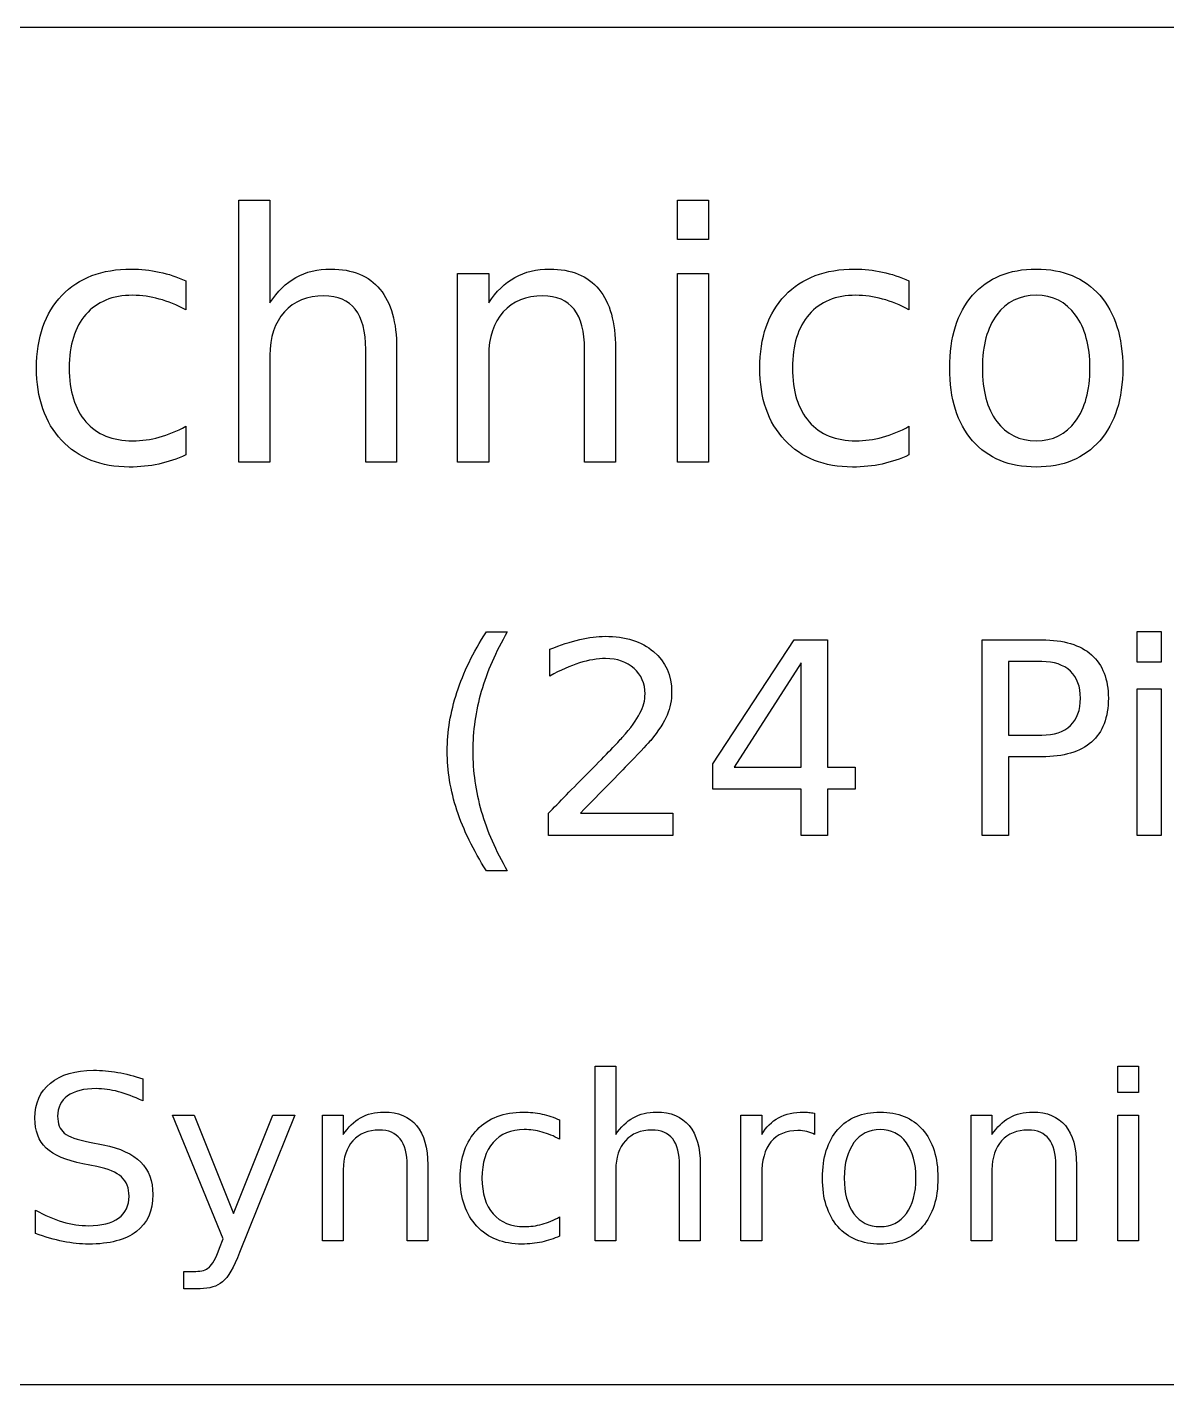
# Model space of a CAD drawing. Extents: x -55 to 123, y 94 to 249.
# Drawn here: x 2.2 to 23.19, y 94.18 to 119.18 of the extents above; entities that cross this region are included whole.
import ezdxf

# ---------------------------------------------------------------- set-up
doc = ezdxf.new("R2010")
doc.units = 0
doc.layers.get('0').update_dxf_attribs({"linetype": 'CONTINUOUS'})

msp = doc.modelspace()

# ---------------------------------------------------------------- linework, layer by layer
at = {"color": 7}
for p, q in [((-12.012783, 119.182961), (79.737214, 119.182961)), ((6.101118, 111.172742), (6.101118, 115.997253)), ((6.101118, 115.997253), (6.674726, 115.997253)), ((6.674726, 115.997253), (6.674726, 114.105896)), ((14.184345, 115.997253), (14.754853, 115.997253)), ((14.184345, 115.274817), (14.184345, 115.997253)), ((14.754853, 115.997253), (14.754853, 115.274817)), ((14.754853, 115.274817), (14.184345, 115.274817)), ((5.124434, 114.512073), (5.124434, 113.978772)), ((5.124434, 114.512069), (5.124434, 114.512073)), ((10.13188, 111.172742), (10.13188, 114.645398)), ((10.13188, 114.645398), (10.705488, 114.645398)), ((10.705488, 114.645398), (10.705488, 114.105896)), ((14.184345, 114.645398), (14.754853, 114.645398)), ((14.184345, 111.172742), (14.184345, 114.645398)), ((14.754853, 114.645398), (14.754853, 111.172742)), ((18.444551, 114.512073), (18.444551, 113.978772)), ((18.444551, 114.512069), (18.444551, 114.512073)), ((20.788594, 114.729114), (20.788594, 114.729114)), ((20.788594, 114.245422), (20.788594, 114.245422)), ((8.43896, 111.172742), (8.43896, 113.250134)), ((9.009468, 113.268738), (9.009468, 111.172742)), ((9.009468, 113.268738), (9.009468, 113.268738)), ((12.469721, 111.172742), (12.469721, 113.250134)), ((13.040229, 113.268738), (13.040229, 111.172742)), ((13.040229, 113.268738), (13.040229, 113.268738)), ((6.674726, 113.135413), (6.674726, 111.172742)), ((10.705488, 113.135413), (10.705488, 111.172742)), ((5.124434, 111.833161), (5.124434, 111.306062)), ((18.444551, 111.833161), (18.444551, 111.306062)), ((6.674726, 111.172742), (6.101118, 111.172742)), ((9.009468, 111.172742), (8.43896, 111.172742)), ((10.705488, 111.172742), (10.13188, 111.172742)), ((13.040229, 111.172742), (12.469721, 111.172742)), ((14.754853, 111.172742), (14.184345, 111.172742)), ((10.661733, 108.04796), (11.047584, 108.04796)), ((22.647222, 108.052783), (23.09095, 108.052783)), ((22.647222, 107.490888), (22.647222, 108.052783)), ((23.09095, 108.052783), (23.09095, 107.490888)), ((14.831333, 105.619512), (16.328916, 107.900855)), ((16.328916, 107.900855), (16.941454, 107.900855)), ((16.941454, 107.900855), (16.941454, 105.5544)), ((19.791926, 107.900855), (20.891601, 107.900855)), ((19.791926, 104.300385), (19.791926, 107.900855)), ((11.831341, 107.235264), (11.831341, 107.727224)), ((20.279063, 107.500535), (20.279063, 106.147646)), ((20.891601, 107.500535), (20.279063, 107.500535)), ((16.456729, 107.476419), (15.22683, 105.5544)), ((16.456729, 105.5544), (16.456729, 107.476419)), ((23.09095, 107.490888), (22.647222, 107.490888)), ((22.647222, 107.00134), (23.09095, 107.00134)), ((22.647222, 104.300385), (22.647222, 107.00134)), ((23.09095, 107.00134), (23.09095, 104.300385)), ((20.279063, 106.147646), (20.891601, 106.147646)), ((14.831333, 105.149257), (14.831333, 105.619512)), ((15.22683, 105.5544), (16.456729, 105.5544)), ((16.941454, 105.5544), (17.455118, 105.5544)), ((17.455118, 105.5544), (17.455118, 105.149257)), ((20.891601, 105.747325), (20.279063, 105.747325)), ((20.279063, 105.747325), (20.279063, 104.300385)), ((16.456729, 105.149257), (14.831333, 105.149257)), ((16.456729, 104.300385), (16.456729, 105.149257)), ((17.455118, 105.149257), (16.941454, 105.149257)), ((16.941454, 105.149257), (16.941454, 104.300385)), ((11.807228, 104.300385), (11.807228, 104.710352)), ((12.393231, 104.710355), (12.393238, 104.710352)), ((12.393238, 104.710352), (14.093393, 104.710352)), ((14.093393, 104.710352), (14.093393, 104.300385)), ((14.093393, 104.300385), (11.807228, 104.300385)), ((16.941454, 104.300385), (16.456729, 104.300385)), ((20.279063, 104.300385), (19.791926, 104.300385)), ((23.09095, 104.300385), (22.647222, 104.300385)), ((11.047584, 103.649262), (10.661733, 103.649262)), ((12.662476, 96.834328), (12.662476, 100.050669)), ((12.662476, 100.050669), (13.044881, 100.050669)), ((13.044881, 100.050669), (13.044881, 98.789765)), ((22.292893, 100.050669), (22.673231, 100.050669)), ((22.292893, 99.569045), (22.292893, 100.050669)), ((22.673231, 100.050669), (22.673231, 99.569045)), ((4.332234, 99.819163), (4.332234, 99.819159)), ((4.332234, 99.819159), (4.332234, 99.411949)), ((22.673231, 99.569045), (22.292893, 99.569045)), ((5.816381, 96.871535), (4.880004, 99.149432)), ((4.880004, 99.149432), (5.28308, 99.149432)), ((5.28308, 99.149432), (6.00655, 97.33869)), ((6.00655, 97.33869), (6.73002, 99.149432)), ((7.133096, 99.149432), (6.116104, 96.619354)), ((6.73002, 99.149432), (7.133096, 99.149432)), ((7.64366, 96.834328), (7.64366, 99.149432)), ((7.64366, 99.149432), (8.026065, 99.149432)), ((8.026065, 99.149432), (8.026065, 98.789765)), ((12.011351, 99.060549), (12.011351, 98.705015)), ((12.011351, 99.06054), (12.011351, 99.060549)), ((15.349648, 96.834328), (15.349648, 99.149432)), ((15.349648, 99.149432), (15.732053, 99.149432)), ((15.732053, 99.149432), (15.732053, 98.789765)), ((16.703574, 99.184573), (16.705637, 98.793899)), ((17.914868, 99.205243), (17.914868, 99.205243)), ((19.591252, 96.834328), (19.591252, 99.149432)), ((19.591252, 99.149432), (19.973657, 99.149432)), ((19.973657, 99.149432), (19.973657, 98.789765)), ((22.292893, 99.149432), (22.673231, 99.149432)), ((22.292893, 96.834328), (22.292893, 99.149432)), ((22.673231, 99.149432), (22.673231, 96.834328)), ((17.914868, 98.882782), (17.914868, 98.882782)), ((3.354516, 98.651272), (3.606697, 98.599592)), ((3.484741, 98.202715), (3.230493, 98.252325)), ((8.026065, 98.142776), (8.026065, 96.834328)), ((9.202221, 96.834328), (9.202221, 98.219257)), ((9.582559, 98.231659), (9.582559, 96.834328)), ((9.582559, 98.231659), (9.582559, 98.231659)), ((13.044881, 98.142776), (13.044881, 96.834328)), ((14.221037, 96.834328), (14.221037, 98.219257)), ((14.601375, 98.231659), (14.601375, 96.834328)), ((14.601375, 98.231659), (14.601375, 98.231659)), ((15.732053, 98.053885), (15.732053, 96.834328)), ((19.973657, 98.142776), (19.973657, 96.834328)), ((21.149813, 96.834328), (21.149813, 98.219257)), ((21.530151, 98.231659), (21.530151, 96.834328)), ((21.530151, 98.231659), (21.530151, 98.231659)), ((2.358195, 96.970752), (2.358195, 97.4007)), ((12.011351, 97.274609), (12.011351, 96.923209)), ((5.748168, 96.697899), (5.816381, 96.871535)), ((8.026065, 96.834328), (7.64366, 96.834328)), ((9.582559, 96.834328), (9.202221, 96.834328)), ((13.044881, 96.834328), (12.662476, 96.834328)), ((14.601375, 96.834328), (14.221037, 96.834328)), ((15.732053, 96.834328), (15.349648, 96.834328)), ((19.973657, 96.834328), (19.591252, 96.834328)), ((21.530151, 96.834328), (21.149813, 96.834328)), ((22.673231, 96.834328), (22.292893, 96.834328)), ((5.088777, 95.953762), (5.088777, 96.272089)), ((5.088777, 96.272089), (5.312019, 96.272089)), ((5.392634, 95.953762), (5.088777, 95.953762)), ((114.93848, 94.182959), (-47.214053, 94.182961))]:
    msp.add_line(p, q, dxfattribs=at)
for points in [[(2.842403, 114.242317), (3.154528, 114.566845), (3.581376, 114.729109), (4.122945, 114.729109)], [(4.122945, 114.729109), (4.298644, 114.729109), (4.47021, 114.710506), (4.637642, 114.673299)], [(4.637642, 114.673299), (4.805074, 114.638159), (4.967338, 114.584416), (5.124434, 114.512069)], [(6.674726, 114.105896), (6.811152, 114.314669), (6.971349, 114.470732), (7.155317, 114.574084)], [(7.155317, 114.574084), (7.341352, 114.677438), (7.555293, 114.729114), (7.797138, 114.729114)], [(7.797138, 114.729114), (8.19608, 114.729114), (8.497871, 114.605091), (8.70251, 114.357043)], [(10.705488, 114.105896), (10.841914, 114.314669), (11.002111, 114.470732), (11.186079, 114.574084)], [(11.186079, 114.574084), (11.372114, 114.677438), (11.586055, 114.729114), (11.8279, 114.729114)], [(11.8279, 114.729114), (12.226842, 114.729114), (12.528632, 114.605091), (12.733271, 114.357043)], [(16.16252, 114.242317), (16.474645, 114.566845), (16.901493, 114.729109), (17.443062, 114.729109)], [(17.443062, 114.729109), (17.618761, 114.729109), (17.790327, 114.710506), (17.957759, 114.673299)], [(17.957759, 114.673299), (18.12519, 114.638159), (18.287454, 114.584416), (18.444551, 114.512069)], [(19.616573, 114.245422), (19.89976, 114.567884), (20.290433, 114.729114), (20.788594, 114.729114)], [(20.788594, 114.729114), (21.284688, 114.729114), (21.674328, 114.567884), (21.957515, 114.245422)], [(8.70251, 114.357043), (8.907148, 114.111064), (9.009468, 113.748296), (9.009468, 113.268738)], [(12.733271, 114.357043), (12.93791, 114.111064), (13.040229, 113.748296), (13.040229, 113.268738)], [(2.377315, 112.905964), (2.377315, 113.472338), (2.532344, 113.917789), (2.842403, 114.242317)], [(4.147749, 114.245419), (3.777746, 114.245419), (3.490425, 114.127597), (3.285786, 113.891952)], [(4.637642, 114.177209), (4.476411, 114.222683), (4.313114, 114.245419), (4.147749, 114.245419)], [(5.124434, 113.978772), (4.963203, 114.067656), (4.800939, 114.133801), (4.637642, 114.177209)], [(7.670014, 114.23302), (7.362023, 114.23302), (7.119144, 114.134835), (6.941377, 113.938464)], [(8.246723, 113.988074), (8.118566, 114.151372), (7.926329, 114.23302), (7.670014, 114.23302)], [(11.700776, 114.23302), (11.392785, 114.23302), (11.149905, 114.134835), (10.972138, 113.938464)], [(12.277485, 113.988074), (12.149328, 114.151372), (11.957091, 114.23302), (11.700776, 114.23302)], [(15.697432, 112.905964), (15.697432, 113.472338), (15.852461, 113.917789), (16.16252, 114.242317)], [(17.467866, 114.245419), (17.097863, 114.245419), (16.810542, 114.127597), (16.605903, 113.891952)], [(17.957759, 114.177209), (17.796528, 114.222683), (17.633231, 114.245419), (17.467866, 114.245419)], [(18.444551, 113.978772), (18.28332, 114.067656), (18.121056, 114.133801), (17.957759, 114.177209)], [(19.194893, 112.905969), (19.194893, 113.476477), (19.335453, 113.922962), (19.616573, 114.245422)], [(20.788594, 114.245422), (20.48267, 114.245422), (20.240824, 114.125533), (20.063057, 113.885754)], [(21.511031, 113.882654), (21.333264, 114.1245), (21.092451, 114.245422), (20.788594, 114.245422)], [(21.957515, 114.245422), (22.240702, 113.922962), (22.382295, 113.476477), (22.382295, 112.905969)], [(3.285786, 113.891952), (3.081148, 113.658375), (2.978828, 113.329713), (2.978828, 112.905966)], [(6.941377, 113.938464), (6.76361, 113.742094), (6.674726, 113.474411), (6.674726, 113.135413)], [(8.43896, 113.250134), (8.43896, 113.578796), (8.374881, 113.824776), (8.246723, 113.988074)], [(10.972138, 113.938464), (10.794371, 113.742094), (10.705488, 113.474411), (10.705488, 113.135413)], [(12.469721, 113.250134), (12.469721, 113.578796), (12.405642, 113.824776), (12.277485, 113.988074)], [(16.605903, 113.891952), (16.401264, 113.658375), (16.298945, 113.329713), (16.298945, 112.905966)], [(20.063057, 113.885754), (19.88529, 113.648043), (19.796407, 113.321448), (19.796407, 112.905969)], [(21.777681, 112.905969), (21.777681, 113.317314), (21.688798, 113.642876), (21.511031, 113.882654)], [(2.839302, 111.575813), (2.531311, 111.904475), (2.377315, 112.347859), (2.377315, 112.905964)], [(2.978828, 112.905966), (2.978828, 112.48222), (3.081148, 112.152524), (3.285786, 111.916879)], [(16.159419, 111.575813), (15.851428, 111.904475), (15.697432, 112.347859), (15.697432, 112.905964)], [(16.298945, 112.905966), (16.298945, 112.48222), (16.401264, 112.152524), (16.605903, 111.916879)], [(19.616573, 111.566516), (19.335453, 111.891044), (19.194893, 112.337529), (19.194893, 112.905969)], [(19.796407, 112.905969), (19.796407, 112.490491), (19.884257, 112.162862), (20.059957, 111.923083)], [(21.511031, 111.926184), (21.688798, 112.165963), (21.777681, 112.492558), (21.777681, 112.905969)], [(22.382295, 112.905969), (22.382295, 112.337529), (22.240702, 111.891044), (21.957515, 111.566516)], [(3.285786, 111.916879), (3.490425, 111.683302), (3.777746, 111.566513), (4.147749, 111.566513)], [(4.637642, 111.631623), (4.800939, 111.677097), (4.963203, 111.744276), (5.124434, 111.833161)], [(16.605903, 111.916879), (16.810542, 111.683302), (17.097863, 111.566513), (17.467866, 111.566513)], [(17.957759, 111.631623), (18.121056, 111.677097), (18.28332, 111.744276), (18.444551, 111.833161)], [(20.059957, 111.923083), (20.237724, 111.685372), (20.480603, 111.566516), (20.788594, 111.566516)], [(20.788594, 111.566516), (21.092451, 111.566516), (21.333264, 111.686406), (21.511031, 111.926184)], [(4.085738, 111.08282), (3.562772, 111.08282), (3.147294, 111.247151), (2.839302, 111.575813)], [(4.147749, 111.566513), (4.313114, 111.566513), (4.476411, 111.588217), (4.637642, 111.631623)], [(17.405855, 111.08282), (16.882889, 111.08282), (16.46741, 111.247151), (16.159419, 111.575813)], [(17.467866, 111.566513), (17.633231, 111.566513), (17.796528, 111.588217), (17.957759, 111.631623)], [(20.788594, 111.082825), (20.290433, 111.082825), (19.89976, 111.244056), (19.616573, 111.566516)], [(21.957515, 111.566516), (21.674328, 111.244056), (21.284688, 111.082825), (20.788594, 111.082825)], [(5.124434, 111.306062), (4.965271, 111.231648), (4.799906, 111.175838), (4.62834, 111.13863)], [(18.444551, 111.306062), (18.285388, 111.231648), (18.120023, 111.175838), (17.948457, 111.13863)], [(4.62834, 111.13863), (4.458841, 111.101424), (4.277974, 111.08282), (4.085738, 111.08282)], [(17.948457, 111.13863), (17.778958, 111.101424), (17.598091, 111.08282), (17.405855, 111.08282)], [(10.119131, 106.933816), (10.238102, 107.297159), (10.418969, 107.66854), (10.661733, 108.04796)], [(11.047584, 108.04796), (10.832151, 107.678187), (10.672183, 107.312433), (10.567682, 106.950697)], [(11.831341, 107.727224), (12.027482, 107.806002), (12.210762, 107.865488), (12.381179, 107.90568)], [(12.381179, 107.90568), (12.551596, 107.945874), (12.707544, 107.96597), (12.849023, 107.96597)], [(12.849023, 107.96597), (13.222012, 107.96597), (13.519438, 107.872723), (13.741302, 107.686228)], [(20.891601, 107.900855), (21.295136, 107.900855), (21.599798, 107.809216), (21.805585, 107.625936)], [(12.858669, 107.556001), (12.705936, 107.556001), (12.544361, 107.529475), (12.373944, 107.476421)], [(13.381979, 107.375133), (13.248539, 107.495712), (13.074102, 107.556001), (12.858669, 107.556001)], [(13.741302, 107.686228), (13.963167, 107.499734), (14.074099, 107.250538), (14.074099, 106.938642)], [(21.417322, 107.32449), (21.293529, 107.441854), (21.118288, 107.500535), (20.891601, 107.500535)], [(21.805585, 107.625936), (22.01298, 107.444265), (22.116677, 107.177385), (22.116677, 106.825296)], [(12.373944, 107.476421), (12.205134, 107.423368), (12.024266, 107.342982), (11.831341, 107.235264)], [(13.584551, 106.907289), (13.584551, 107.098607), (13.517027, 107.254555), (13.381979, 107.375133)], [(21.603013, 106.825296), (21.603013, 107.04073), (21.541116, 107.207128), (21.417322, 107.32449)], [(9.940675, 105.851023), (9.940675, 106.209543), (10.00016, 106.570474), (10.119131, 106.933816)], [(10.567682, 106.950697), (10.463181, 106.588963), (10.41093, 106.222405), (10.41093, 105.851023)], [(13.490501, 106.547966), (13.553201, 106.670152), (13.584551, 106.789927), (13.584551, 106.907289)], [(14.074099, 106.938642), (14.074099, 106.790733), (14.045962, 106.650058), (13.989689, 106.516618)], [(21.417322, 106.32369), (21.541116, 106.441053), (21.603013, 106.608255), (21.603013, 106.825296)], [(22.116677, 106.825296), (22.116677, 106.469992), (22.01298, 106.201504), (21.805585, 106.019832)], [(13.16494, 106.104237), (13.320888, 106.279478), (13.429408, 106.427388), (13.490501, 106.547966)], [(13.989689, 106.516618), (13.935029, 106.384786), (13.834547, 106.228838), (13.688243, 106.048774)], [(20.891601, 106.147646), (21.118288, 106.147646), (21.293529, 106.206328), (21.417322, 106.32369)], [(12.562048, 105.479641), (12.881983, 105.802791), (13.082947, 106.01099), (13.16494, 106.104237)], [(13.688243, 106.048774), (13.64805, 106.002148), (13.520237, 105.8671), (13.304804, 105.643631)], [(21.805585, 106.019832), (21.599798, 105.838161), (21.295136, 105.747325), (20.891601, 105.747325)], [(10.119131, 104.763406), (10.00016, 105.128357), (9.940675, 105.490896), (9.940675, 105.851023)], [(10.41093, 105.851023), (10.41093, 105.479642), (10.463181, 105.111476), (10.567682, 104.746525)], [(13.304804, 105.643631), (13.089371, 105.421767), (12.785513, 105.110675), (12.393231, 104.710355)], [(11.807228, 104.710352), (11.992115, 104.90167), (12.243721, 105.158099), (12.562048, 105.479641)], [(10.661733, 103.649262), (10.420576, 104.027074), (10.239709, 104.398456), (10.119131, 104.763406)], [(10.567682, 104.746525), (10.673791, 104.383183), (10.833759, 104.017428), (11.047584, 103.649262)], [(2.633113, 99.740611), (2.826039, 99.897707), (3.091311, 99.976255), (3.42893, 99.976255)], [(3.42893, 99.976255), (3.573624, 99.976255), (3.721074, 99.963165), (3.87128, 99.936985)], [(3.87128, 99.936985), (4.021487, 99.910805), (4.175138, 99.871531), (4.332234, 99.819163)], [(2.345792, 99.095689), (2.345792, 99.368541), (2.441566, 99.583515), (2.633113, 99.740611)], [(2.949373, 99.504966), (2.826728, 99.416772), (2.765405, 99.291371), (2.765405, 99.128762)], [(3.476473, 99.637258), (3.249096, 99.637258), (3.073396, 99.593161), (2.949373, 99.504966)], [(3.883683, 99.581447), (3.743123, 99.618655), (3.607386, 99.637258), (3.476473, 99.637258)], [(4.332234, 99.411949), (4.17376, 99.487741), (4.024243, 99.544241), (3.883683, 99.581447)], [(2.554565, 98.543785), (2.415383, 98.676077), (2.345792, 98.860045), (2.345792, 99.095689)], [(2.765405, 99.128762), (2.765405, 98.992336), (2.806057, 98.888983), (2.887361, 98.818703)], [(8.026065, 98.789765), (8.117016, 98.928947), (8.223814, 99.032988), (8.346459, 99.10189)], [(8.346459, 99.10189), (8.470483, 99.170792), (8.61311, 99.205243), (8.77434, 99.205243)], [(8.77434, 99.205243), (9.040301, 99.205243), (9.241495, 99.122561), (9.377921, 98.957196)], [(10.489997, 98.880709), (10.698081, 99.097061), (10.982646, 99.205237), (11.343692, 99.205237)], [(11.343692, 99.205237), (11.460825, 99.205237), (11.575202, 99.192834), (11.686823, 99.168027)], [(11.686823, 99.168027), (11.798444, 99.144601), (11.90662, 99.108772), (12.011351, 99.06054)], [(13.044881, 98.789765), (13.135832, 98.928947), (13.24263, 99.032988), (13.365275, 99.10189)], [(13.365275, 99.10189), (13.489298, 99.170792), (13.631925, 99.205243), (13.793156, 99.205243)], [(13.793156, 99.205243), (14.059117, 99.205243), (14.260311, 99.122561), (14.396737, 98.957196)], [(15.732053, 98.789765), (15.81198, 98.930325), (15.916022, 99.034366), (16.044179, 99.10189)], [(16.044179, 99.10189), (16.172336, 99.170792), (16.328055, 99.205243), (16.511334, 99.205243)], [(16.511334, 99.205243), (16.537514, 99.205243), (16.566454, 99.203177), (16.598154, 99.199043)], [(16.598154, 99.199043), (16.629847, 99.19631), (16.664987, 99.191487), (16.703574, 99.184573)], [(17.133521, 98.882782), (17.322312, 99.097756), (17.582761, 99.205243), (17.914868, 99.205243)], [(17.914868, 99.205243), (18.245597, 99.205243), (18.505358, 99.097756), (18.694149, 98.882782)], [(19.973657, 98.789765), (20.064608, 98.928947), (20.171406, 99.032988), (20.294051, 99.10189)], [(20.294051, 99.10189), (20.418074, 99.170792), (20.560701, 99.205243), (20.721932, 99.205243)], [(20.721932, 99.205243), (20.987893, 99.205243), (21.189087, 99.122561), (21.325513, 98.957196)], [(2.887361, 98.818703), (2.970043, 98.749801), (3.125762, 98.693991), (3.354516, 98.651272)], [(8.689591, 98.874514), (8.484263, 98.874514), (8.322344, 98.809057), (8.203832, 98.678143)], [(9.074063, 98.711216), (8.988625, 98.820082), (8.860467, 98.874514), (8.689591, 98.874514)], [(9.377921, 98.957196), (9.514347, 98.79321), (9.582559, 98.551364), (9.582559, 98.231659)], [(10.179938, 97.989807), (10.179938, 98.36739), (10.283291, 98.664357), (10.489997, 98.880709)], [(11.360228, 98.882777), (11.113559, 98.882777), (10.922012, 98.804229), (10.785586, 98.647133)], [(11.686823, 98.837307), (11.579336, 98.867621), (11.470471, 98.882777), (11.360228, 98.882777)], [(12.011351, 98.705015), (11.903864, 98.764269), (11.795688, 98.808366), (11.686823, 98.837307)], [(13.708407, 98.874514), (13.503079, 98.874514), (13.341159, 98.809057), (13.222648, 98.678143)], [(14.092879, 98.711216), (14.007441, 98.820082), (13.879284, 98.874514), (13.708407, 98.874514)], [(14.396737, 98.957196), (14.533162, 98.79321), (14.601375, 98.551364), (14.601375, 98.231659)], [(16.399713, 98.866239), (16.184739, 98.866239), (16.019374, 98.795959), (15.903619, 98.655399)], [(16.565077, 98.847639), (16.51547, 98.860039), (16.460349, 98.866239), (16.399713, 98.866239)], [(16.705637, 98.793899), (16.662917, 98.818706), (16.616064, 98.836619), (16.565077, 98.847639)], [(16.852401, 97.989813), (16.852401, 98.370152), (16.946108, 98.667808), (17.133521, 98.882782)], [(17.914868, 98.882782), (17.710919, 98.882782), (17.549688, 98.802856), (17.431177, 98.643003)], [(18.396493, 98.640936), (18.277982, 98.802167), (18.11744, 98.882782), (17.914868, 98.882782)], [(18.694149, 98.882782), (18.88294, 98.667808), (18.977336, 98.370152), (18.977336, 97.989813)], [(20.637182, 98.874514), (20.431855, 98.874514), (20.269935, 98.809057), (20.151424, 98.678143)], [(21.021655, 98.711216), (20.936217, 98.820082), (20.808059, 98.874514), (20.637182, 98.874514)], [(21.325513, 98.957196), (21.461938, 98.79321), (21.530151, 98.551364), (21.530151, 98.231659)], [(3.230493, 98.252325), (2.919056, 98.31434), (2.693747, 98.411493), (2.554565, 98.543785)], [(3.606697, 98.599592), (3.918134, 98.540339), (4.147577, 98.435608), (4.295027, 98.2854)], [(8.203832, 98.678143), (8.085321, 98.54723), (8.026065, 98.368774), (8.026065, 98.142776)], [(9.202221, 98.219257), (9.202221, 98.438365), (9.159502, 98.602352), (9.074063, 98.711216)], [(10.785586, 98.647133), (10.649161, 98.491415), (10.580948, 98.272306), (10.580948, 97.989808)], [(13.222648, 98.678143), (13.104137, 98.54723), (13.044881, 98.368774), (13.044881, 98.142776)], [(14.221037, 98.219257), (14.221037, 98.438365), (14.178318, 98.602352), (14.092879, 98.711216)], [(15.903619, 98.655399), (15.789242, 98.516217), (15.732053, 98.315713), (15.732053, 98.053885)], [(17.431177, 98.643003), (17.312666, 98.484529), (17.25341, 98.266799), (17.25341, 97.989813)], [(18.57426, 97.989813), (18.57426, 98.264043), (18.515004, 98.481084), (18.396493, 98.640936)], [(20.151424, 98.678143), (20.032913, 98.54723), (19.973657, 98.368774), (19.973657, 98.142776)], [(21.149813, 98.219257), (21.149813, 98.438365), (21.107094, 98.602352), (21.021655, 98.711216)], [(4.295027, 98.2854), (4.443855, 98.136572), (4.518269, 97.936756), (4.518269, 97.685953)], [(3.94156, 98.010479), (3.849232, 98.095918), (3.696959, 98.159997), (3.484741, 98.202715)], [(4.08212, 97.654945), (4.08212, 97.806529), (4.035267, 97.925041), (3.94156, 98.010479)], [(10.48793, 97.10304), (10.282602, 97.322148), (10.179938, 97.617737), (10.179938, 97.989807)], [(10.580948, 97.989808), (10.580948, 97.707311), (10.649161, 97.487514), (10.785586, 97.330417)], [(17.133521, 97.096845), (16.946108, 97.313197), (16.852401, 97.610853), (16.852401, 97.989813)], [(17.25341, 97.989813), (17.25341, 97.712828), (17.311977, 97.494409), (17.42911, 97.334556)], [(18.396493, 97.336623), (18.515004, 97.496476), (18.57426, 97.714206), (18.57426, 97.989813)], [(18.977336, 97.989813), (18.977336, 97.610853), (18.88294, 97.313197), (18.694149, 97.096845)], [(3.887817, 97.253936), (4.017352, 97.347643), (4.08212, 97.481313), (4.08212, 97.654945)], [(4.518269, 97.685953), (4.518269, 97.386919), (4.417673, 97.160232), (4.216479, 97.005891)], [(2.358195, 97.4007), (2.527693, 97.305616), (2.693747, 97.233958), (2.856355, 97.185726)], [(3.335913, 97.113376), (3.574313, 97.113376), (3.758281, 97.16023), (3.887817, 97.253936)], [(10.785586, 97.330417), (10.922012, 97.174699), (11.113559, 97.09684), (11.360228, 97.09684)], [(11.686823, 97.14025), (11.795688, 97.17057), (11.903864, 97.215357), (12.011351, 97.274609)], [(17.42911, 97.334556), (17.547621, 97.176082), (17.709541, 97.096845), (17.914868, 97.096845)], [(17.914868, 97.096845), (18.11744, 97.096845), (18.277982, 97.176771), (18.396493, 97.336623)], [(2.856355, 97.185726), (3.018964, 97.137493), (3.178816, 97.113376), (3.335913, 97.113376)], [(4.216479, 97.005891), (4.016663, 96.851551), (3.723141, 96.774381), (3.335913, 96.774381)], [(11.318887, 96.774378), (10.970243, 96.774378), (10.693257, 96.883932), (10.48793, 97.10304)], [(11.360228, 97.09684), (11.470471, 97.09684), (11.579336, 97.11131), (11.686823, 97.14025)], [(17.914868, 96.774384), (17.582761, 96.774384), (17.322312, 96.881871), (17.133521, 97.096845)], [(18.694149, 97.096845), (18.505358, 96.881871), (18.245597, 96.774384), (17.914868, 96.774384)], [(2.868758, 96.823991), (2.704771, 96.857065), (2.534583, 96.905985), (2.358195, 96.970752)], [(3.335913, 96.774381), (3.189841, 96.774381), (3.034122, 96.790918), (2.868758, 96.823991)], [(11.680622, 96.811588), (11.567623, 96.786782), (11.447044, 96.774378), (11.318887, 96.774378)], [(12.011351, 96.923209), (11.905242, 96.873603), (11.794999, 96.836396), (11.680622, 96.811588)], [(5.555932, 96.346499), (5.613809, 96.396106), (5.677888, 96.513239), (5.748168, 96.697899)], [(6.116104, 96.619354), (6.008617, 96.343747), (5.903886, 96.163913), (5.801911, 96.079853)], [(5.312019, 96.272089), (5.41675, 96.272089), (5.498054, 96.296893), (5.555932, 96.346499)], [(5.801911, 96.079853), (5.699937, 95.995793), (5.563511, 95.953762), (5.392634, 95.953762)]]:
    msp.add_open_spline(points, degree=3, dxfattribs=at)

doc.saveas('drawing.dxf')
